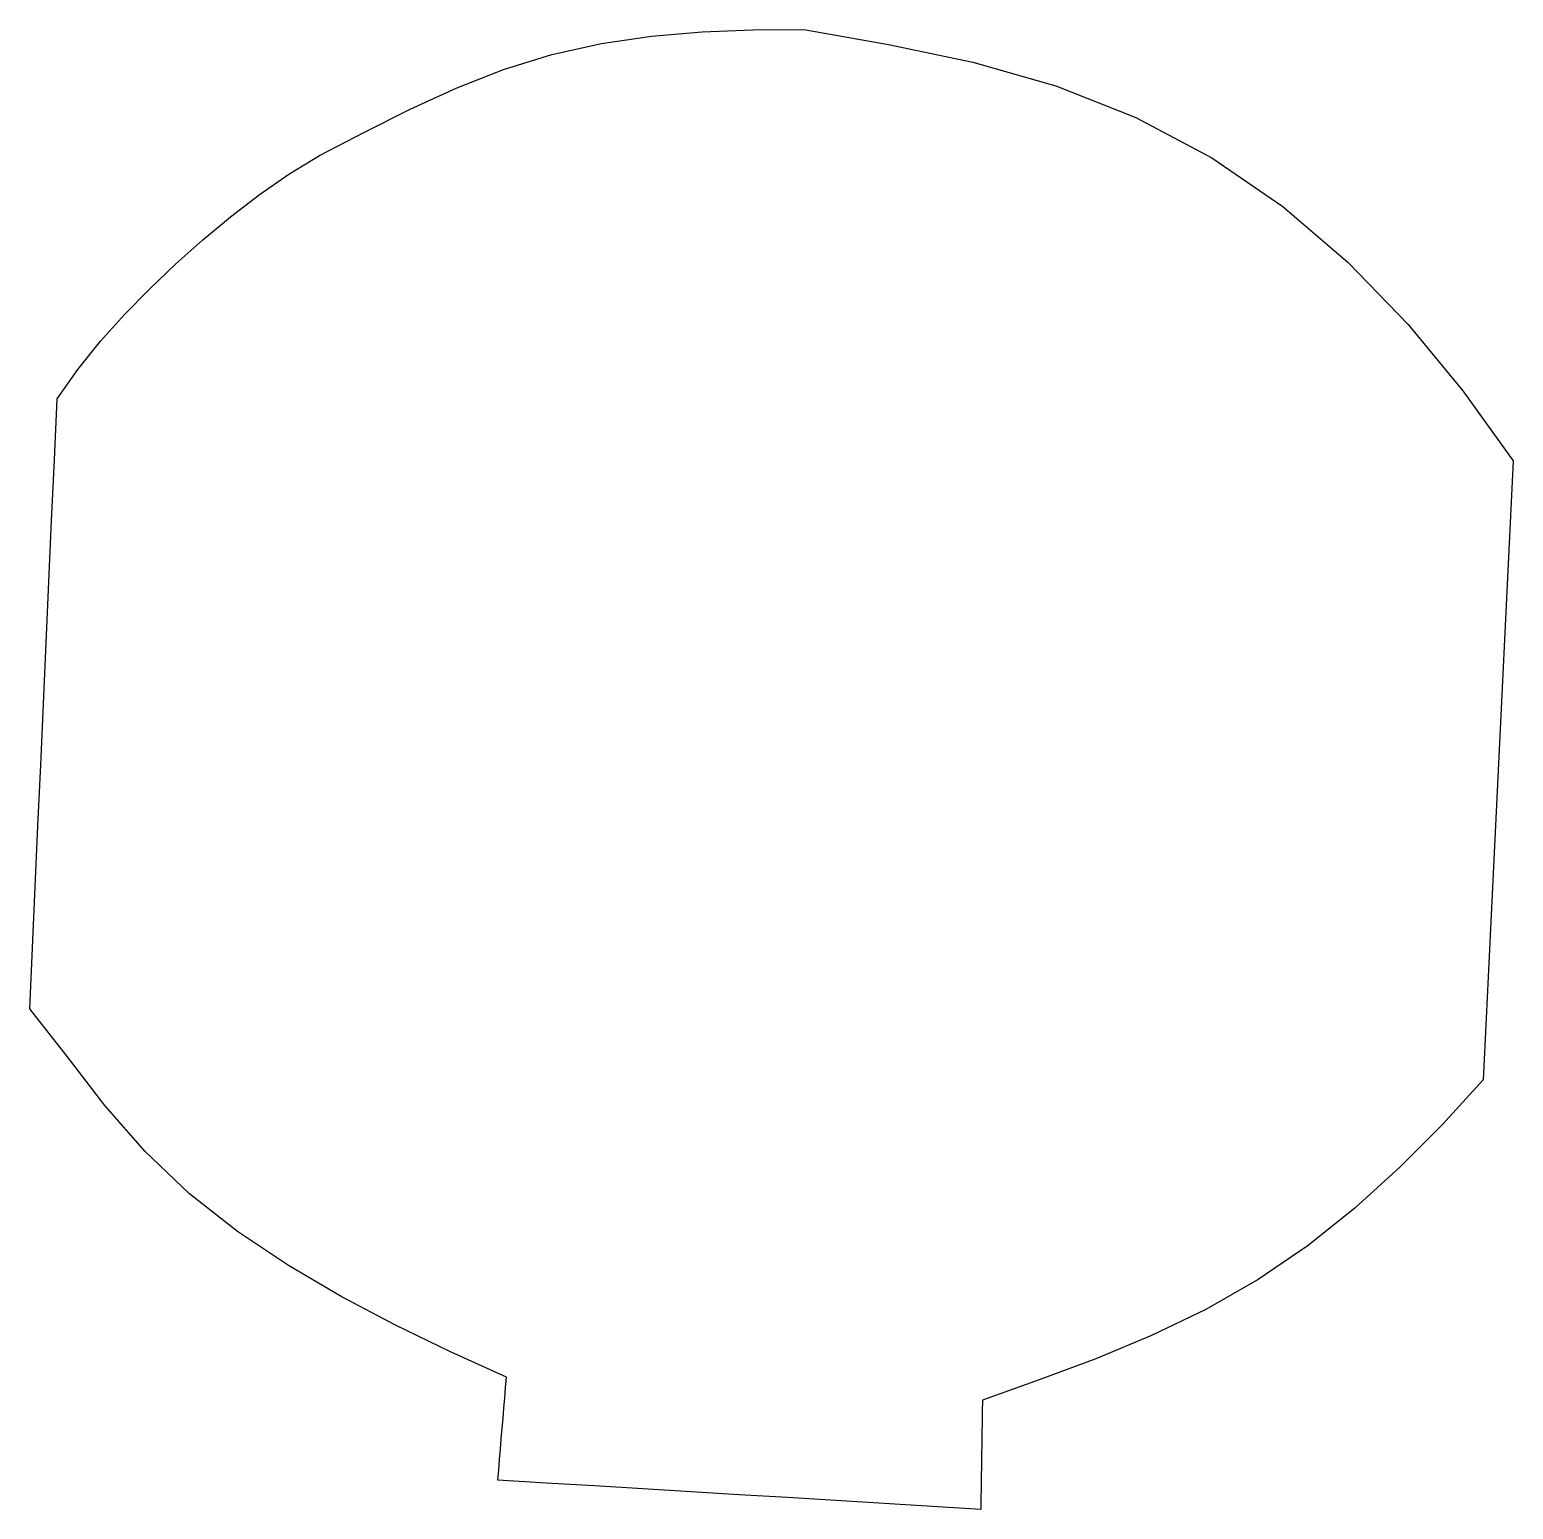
# Model space of a CAD drawing. Extents: x 70.2 to 146.3, y 46.2 to 122.1.
import ezdxf

# ---------------------------------------------------------------- set-up
doc = ezdxf.new("R2010")
doc.units = 0
doc.layers.get('0').update_dxf_attribs({"linetype": 'CONTINUOUS'})

msp = doc.modelspace()

# ---------------------------------------------------------------- linework, layer by layer
at = {"color": 7}
msp.add_lwpolyline([(71.621159, 103.115085), (72.680246, 104.630962), (73.841875, 106.070129), (75.077091, 107.446976), (76.369432, 108.770369), (77.709347, 110.04561), (79.091711, 111.275072), (80.514244, 112.457552), (81.978424, 113.587524), (83.491682, 114.650368), (85.077133, 115.602142), (87.386499, 116.803356), (89.712933, 117.971014), (92.077489, 119.059446), (94.49941, 120.012584), (96.98572, 120.781998), (99.525585, 121.34817), (102.101018, 121.725504), (104.694558, 121.946678), (107.295583, 122.046825), (109.898397, 122.055489), (114.251367, 121.302323), (118.572952, 120.388603), (122.818536, 119.173038), (126.926207, 117.552608), (130.826778, 115.483273), (134.465723, 112.982629), (137.818676, 110.10933), (140.889934, 106.935572), (143.701158, 103.528836), (146.281594, 99.943666), (146.127428, 96.767825), (145.97325, 93.591784), (145.819077, 90.415824), (145.664913, 87.240056), (145.510752, 84.064325), (145.356586, 80.88849), (145.202422, 77.712722), (145.048264, 74.537042), (144.894094, 71.36115), (144.739933, 68.185453), (142.648703, 65.904223), (140.465951, 63.710718), (138.173674, 61.63244), (135.754711, 59.70266), (133.200371, 57.956204), (130.517474, 56.415531), (127.729403, 55.073561), (124.870377, 53.889755), (121.972414, 52.803512), (119.06027, 51.755754), (119.051465, 51.196347), (119.04266, 50.636907), (119.033854, 50.077311), (119.025049, 49.518166), (119.016244, 48.958698), (119.007438, 48.399229), (118.998633, 47.840003), (118.989828, 47.280748), (118.981022, 46.721226), (118.972217, 46.161726), (116.496733, 46.311487), (114.021097, 46.461259), (111.545522, 46.611026), (109.070098, 46.760785), (106.594698, 46.910543), (104.119499, 47.060287), (101.64379, 47.210063), (99.168433, 47.359818), (96.692912, 47.509582), (94.217546, 47.659338), (94.261593, 48.187912), (94.305645, 48.716517), (94.349708, 49.245269), (94.393735, 49.773594), (94.437787, 50.302225), (94.481839, 50.830855), (94.525874, 51.359257), (94.569909, 51.88769), (94.613967, 52.416371), (94.658022, 52.945033), (91.794008, 54.235062), (88.967587, 55.604424), (86.190949, 57.072208), (83.483334, 58.663363), (80.87356, 60.410285), (78.404141, 62.350218), (76.126916, 64.511863), (74.067721, 66.882744), (72.155338, 69.374416), (70.211685, 71.841391), (70.352638, 74.96878), (70.493599, 78.096367), (70.634555, 81.223872), (70.775505, 84.351187), (70.916453, 87.478469), (71.057406, 90.605853), (71.198342, 93.732881), (71.339292, 96.860199), (71.480251, 99.987732), (71.621201, 103.115085)], dxfattribs=at)

doc.saveas('drawing.dxf')
